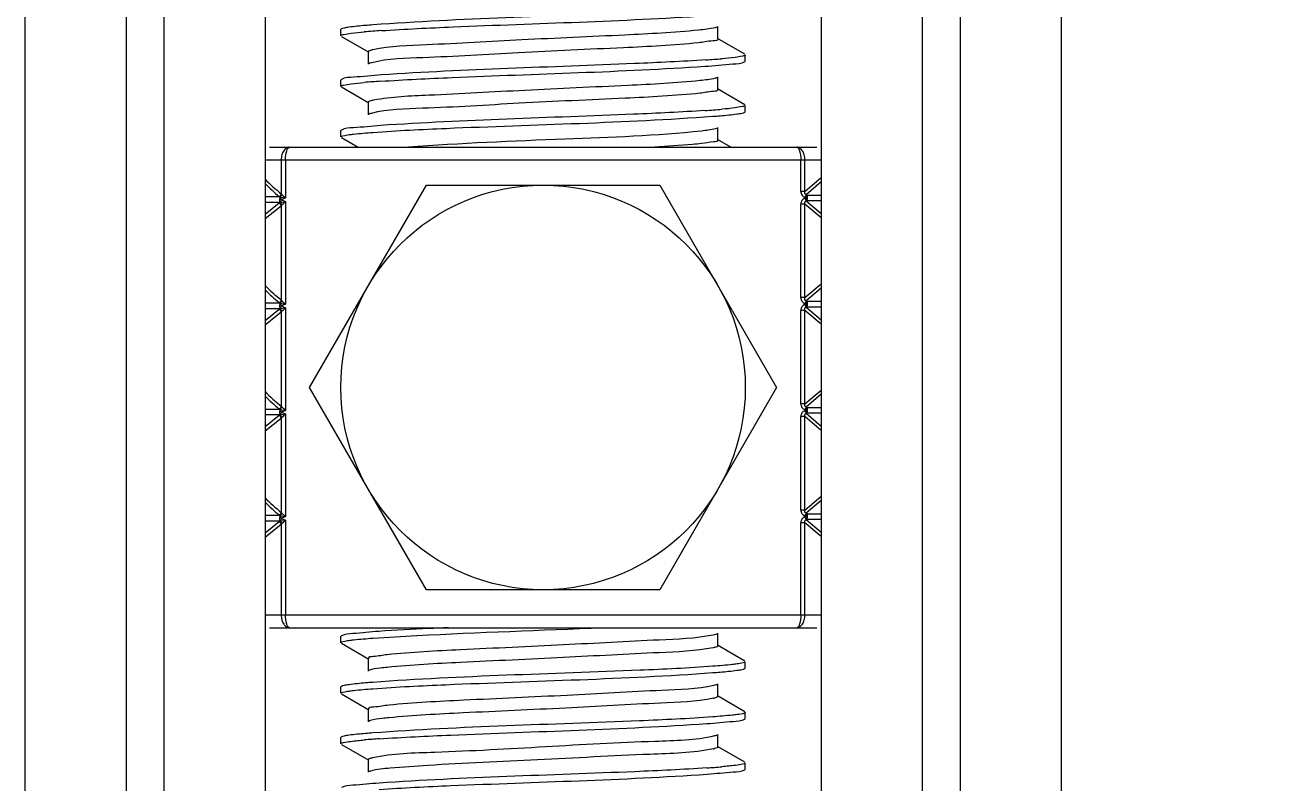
# Model space of a CAD drawing. Extents: x 1382187 to 1725648, y 860327 to 1571294.
# Drawn here: x 1512743 to 1513330, y 1211418 to 1211775 of the extents above; entities that cross this region are included whole.
import ezdxf

# ---------------------------------------------------------------- set-up
doc = ezdxf.new("R2010")
doc.units = 0
doc.header["$LTSCALE"] = 1000
doc.header["$MEASUREMENT"] = 0
doc.styles.get("Standard").update_dxf_attribs({"font": 'gbenor.shx', "bigfont": 'gbcbig.shx'})
doc.dimstyles.get("Standard").update_dxf_attribs({"dimtxt": 0.18, "dimasz": 0.18, "dimexe": 0.18, "dimexo": 0.0625, "dimgap": 0.09, "dimtad": 0, "dimtih": 1, "dimtoh": 1, "dimdec": 4, "dimzin": 0, "dimdsep": 46, "dimtxsty": 'Standard', "dimcen": 0.09, "dimadec": 0, "dimazin": 0, "dimtfac": 1, "dimtdec": 4, "dimtofl": 0, "dimtmove": 0, "dimatfit": 3, "dimfxl": 0, "dimtolj": 1, "dimtzin": 0, "dimarcsym": 0})

msp = doc.modelspace()

# ---------------------------------------------------------------- linework, layer by layer
at = {"linetype": 'Continuous'}
for p, q in [((1512743.1, 1215988.29), (1512743.1, 1211247.26)), ((1512790.73, 1215988.29), (1512790.73, 1211247.26)), ((1512808.59, 1215988.29), (1512808.59, 1211247.26)), ((1512856.21, 1215988.29), (1512856.21, 1211247.26)), ((1513118.15, 1215988.29), (1513118.15, 1211247.26)), ((1513165.78, 1215988.29), (1513165.78, 1211247.26)), ((1513183.64, 1215988.29), (1513183.64, 1211247.26)), ((1513231.26, 1215988.29), (1513231.26, 1211247.26)), ((1512892.16, 1211773.25), (1512891.93, 1211772.99)), ((1512891.93, 1211770.01), (1512891.93, 1211772.99)), ((1512891.93, 1211770.01), (1512891.93, 1211772.99)), ((1513069.55, 1211768.52), (1513069.55, 1211774.47)), ((1512892.16, 1211769.75), (1512905.08, 1211762.27)), ((1513082.21, 1211761.34), (1513069.28, 1211768.82)), ((1512904.82, 1211762.57), (1512904.82, 1211756.61)), ((1513082.21, 1211757.84), (1513082.43, 1211758.1)), ((1513082.43, 1211758.1), (1513082.43, 1211761.08)), ((1513082.43, 1211758.1), (1513082.43, 1211761.08)), ((1513069.55, 1211744.71), (1513069.55, 1211750.66)), ((1512892.16, 1211749.43), (1512891.93, 1211749.17)), ((1512891.93, 1211746.2), (1512891.93, 1211749.17)), ((1512891.93, 1211746.2), (1512891.93, 1211749.17)), ((1512892.16, 1211745.94), (1512905.08, 1211738.45)), ((1513082.21, 1211737.53), (1513069.28, 1211745.01)), ((1512904.82, 1211738.75), (1512904.82, 1211732.8)), ((1513082.21, 1211734.03), (1513082.43, 1211734.29)), ((1513082.43, 1211734.29), (1513082.43, 1211737.27)), ((1513082.43, 1211734.29), (1513082.43, 1211737.27)), ((1513069.55, 1211720.89), (1513069.55, 1211726.85)), ((1512892.16, 1211725.62), (1512891.93, 1211725.36)), ((1512891.93, 1211722.38), (1512891.93, 1211725.36)), ((1512891.93, 1211722.38), (1512891.93, 1211725.36)), ((1512892.16, 1211722.12), (1512900.03, 1211717.56)), ((1513075.56, 1211717.56), (1513069.28, 1211721.2)), ((1512858.3, 1211717.56), (1513116.07, 1211717.56)), ((1512856.21, 1211711.61), (1513118.15, 1211711.61)), ((1512863.84, 1211711.61), (1512863.84, 1211695.61)), ((1512865.82, 1211711.61), (1512865.82, 1211693.65)), ((1513108.54, 1211696.77), (1513108.54, 1211711.61)), ((1513110.53, 1211696.77), (1513110.53, 1211711.61)), ((1513110.53, 1211696.77), (1513118.15, 1211703.24)), ((1512877.2, 1211604.45), (1512932.19, 1211699.7)), ((1512932.19, 1211699.7), (1513042.18, 1211699.7)), ((1513042.18, 1211699.7), (1513097.17, 1211604.45)), ((1513110.53, 1211696.77), (1513108.54, 1211696.77)), ((1513118.15, 1211701.22), (1513111.08, 1211695.21)), ((1512863.21, 1211694.12), (1512856.21, 1211694.12)), ((1512863.17, 1211691.51), (1512856.21, 1211691.53)), ((1512856.21, 1211686.03), (1512862.92, 1211691.34)), ((1512863.17, 1211691.51), (1512863.33, 1211691.54)), ((1512863.33, 1211694.09), (1512863.21, 1211694.12)), ((1512863.33, 1211691.54), (1512863.37, 1211691.57)), ((1512863.37, 1211694.07), (1512865.82, 1211693.65)), ((1512863.92, 1211692.82), (1512863.37, 1211691.57)), ((1512863.37, 1211691.57), (1512865.82, 1211691.99)), ((1512864, 1211695.42), (1512863.84, 1211695.61)), ((1512865.82, 1211693.65), (1512863.92, 1211692.82)), ((1512863.92, 1211692.82), (1512865.82, 1211691.99)), ((1512864.08, 1211695.35), (1512864, 1211695.42)), ((1512865.82, 1211691.99), (1512865.82, 1211643.64)), ((1513111.08, 1211695.21), (1513110.48, 1211693.95)), ((1513110.9, 1211693.75), (1513110.48, 1211693.95)), ((1513110.48, 1211693.56), (1513110.9, 1211693.75)), ((1513111.08, 1211692.29), (1513110.48, 1211693.56)), ((1513110.9, 1211693.75), (1513111.49, 1211695.02)), ((1513110.9, 1211693.75), (1513111.49, 1211692.49)), ((1513111.49, 1211695.02), (1513111.08, 1211695.21)), ((1513111.08, 1211692.29), (1513111.49, 1211692.49)), ((1513111.08, 1211692.29), (1513118.15, 1211686.28)), ((1513111.49, 1211695.02), (1513118.15, 1211695.02)), ((1513111.49, 1211692.49), (1513118.15, 1211692.49)), ((1512856.21, 1211684), (1512863.84, 1211690.03)), ((1512863.84, 1211690.03), (1512863.98, 1211690.2)), ((1512863.84, 1211690.03), (1512863.84, 1211645.6)), ((1512863.98, 1211690.2), (1512864.06, 1211690.27)), ((1512864.06, 1211690.27), (1512864.11, 1211690.31)), ((1513110.53, 1211690.74), (1513108.54, 1211690.74)), ((1513108.54, 1211646.76), (1513108.54, 1211690.74)), ((1513118.15, 1211684.26), (1513110.53, 1211690.74)), ((1513110.53, 1211646.76), (1513110.53, 1211690.74)), ((1513110.53, 1211646.76), (1513118.15, 1211653.23)), ((1513118.15, 1211651.22), (1513111.08, 1211645.21)), ((1512863.21, 1211644.11), (1512856.21, 1211644.11)), ((1512863.33, 1211644.08), (1512863.21, 1211644.11)), ((1512863.37, 1211644.07), (1512865.82, 1211643.64)), ((1512864, 1211645.41), (1512863.84, 1211645.6)), ((1512864.08, 1211645.34), (1512864, 1211645.41)), ((1513110.53, 1211646.76), (1513108.54, 1211646.76)), ((1513111.08, 1211645.21), (1513110.48, 1211643.94)), ((1513110.9, 1211643.75), (1513110.48, 1211643.94)), ((1513110.9, 1211643.75), (1513111.49, 1211645.01)), ((1513111.49, 1211645.01), (1513111.08, 1211645.21)), ((1513111.49, 1211645.01), (1513118.15, 1211645.01)), ((1512863.17, 1211641.5), (1512856.21, 1211641.52)), ((1512856.21, 1211636.03), (1512862.92, 1211641.34)), ((1512856.21, 1211633.99), (1512863.84, 1211640.02)), ((1512863.17, 1211641.5), (1512863.33, 1211641.54)), ((1512863.33, 1211641.54), (1512863.37, 1211641.56)), ((1512863.92, 1211642.81), (1512863.37, 1211641.56)), ((1512863.37, 1211641.56), (1512865.82, 1211641.98)), ((1512863.84, 1211640.02), (1512863.98, 1211640.19)), ((1512863.84, 1211640.02), (1512863.84, 1211595.6)), ((1512865.82, 1211643.64), (1512863.92, 1211642.81)), ((1512863.92, 1211642.81), (1512865.82, 1211641.98)), ((1512863.98, 1211640.19), (1512864.06, 1211640.26)), ((1512864.06, 1211640.26), (1512864.11, 1211640.31)), ((1512865.82, 1211641.98), (1512865.82, 1211593.64)), ((1513110.53, 1211640.73), (1513108.54, 1211640.73)), ((1513108.54, 1211596.75), (1513108.54, 1211640.73)), ((1513110.48, 1211643.55), (1513110.9, 1211643.75)), ((1513111.08, 1211642.29), (1513110.48, 1211643.55)), ((1513118.15, 1211634.25), (1513110.53, 1211640.73)), ((1513110.53, 1211596.75), (1513110.53, 1211640.73)), ((1513110.9, 1211643.75), (1513111.49, 1211642.48)), ((1513111.08, 1211642.29), (1513111.49, 1211642.48)), ((1513111.08, 1211642.29), (1513118.15, 1211636.27)), ((1513111.49, 1211642.48), (1513118.15, 1211642.48)), ((1512932.19, 1211509.2), (1512877.2, 1211604.45)), ((1513097.17, 1211604.45), (1513042.18, 1211509.2)), ((1513110.53, 1211596.75), (1513118.15, 1211603.23)), ((1513118.15, 1211601.21), (1513111.08, 1211595.2)), ((1512863.21, 1211594.1), (1512856.21, 1211594.11)), ((1512863.17, 1211591.49), (1512856.21, 1211591.51)), ((1512856.21, 1211586.02), (1512862.92, 1211591.33)), ((1512863.17, 1211591.49), (1512863.33, 1211591.53)), ((1512863.33, 1211594.08), (1512863.21, 1211594.1)), ((1512863.33, 1211591.53), (1512863.37, 1211591.55)), ((1512863.37, 1211594.06), (1512865.82, 1211593.64)), ((1512863.92, 1211592.8), (1512863.37, 1211591.55)), ((1512863.37, 1211591.55), (1512865.82, 1211591.98)), ((1512864, 1211595.4), (1512863.84, 1211595.6)), ((1512865.82, 1211593.64), (1512863.92, 1211592.8)), ((1512863.92, 1211592.8), (1512865.82, 1211591.98)), ((1512864.08, 1211595.34), (1512864, 1211595.4)), ((1512865.82, 1211591.98), (1512865.82, 1211543.63)), ((1513110.53, 1211596.75), (1513108.54, 1211596.75)), ((1513111.08, 1211595.2), (1513110.48, 1211593.94)), ((1513110.9, 1211593.74), (1513110.48, 1211593.94)), ((1513110.48, 1211593.54), (1513110.9, 1211593.74)), ((1513111.08, 1211592.28), (1513110.48, 1211593.54)), ((1513110.9, 1211593.74), (1513111.49, 1211595)), ((1513110.9, 1211593.74), (1513111.49, 1211592.48)), ((1513111.49, 1211595), (1513111.08, 1211595.2)), ((1513111.08, 1211592.28), (1513111.49, 1211592.48)), ((1513111.08, 1211592.28), (1513118.15, 1211586.27)), ((1513111.49, 1211595), (1513118.15, 1211595)), ((1513111.49, 1211592.48), (1513118.15, 1211592.48)), ((1512856.21, 1211583.99), (1512863.84, 1211590.02)), ((1512863.84, 1211590.02), (1512863.98, 1211590.18)), ((1512863.84, 1211590.02), (1512863.84, 1211545.59)), ((1512863.98, 1211590.18), (1512864.06, 1211590.26)), ((1512864.06, 1211590.26), (1512864.11, 1211590.3)), ((1513110.53, 1211590.73), (1513108.54, 1211590.73)), ((1513108.54, 1211546.74), (1513108.54, 1211590.73)), ((1513118.15, 1211584.25), (1513110.53, 1211590.73)), ((1513110.53, 1211546.74), (1513110.53, 1211590.73)), ((1513110.53, 1211546.74), (1513118.15, 1211553.22)), ((1513118.15, 1211551.2), (1513111.08, 1211545.19)), ((1512864, 1211545.4), (1512863.84, 1211545.59)), ((1512864.08, 1211545.33), (1512864, 1211545.4)), ((1513110.53, 1211546.74), (1513108.54, 1211546.74)), ((1513111.08, 1211545.19), (1513110.48, 1211543.93)), ((1513110.9, 1211543.73), (1513111.49, 1211545)), ((1513111.49, 1211545), (1513111.08, 1211545.19)), ((1513111.49, 1211545), (1513118.15, 1211545)), ((1512863.21, 1211544.1), (1512856.21, 1211544.1)), ((1512863.17, 1211541.49), (1512856.21, 1211541.51)), ((1512856.21, 1211536.01), (1512862.92, 1211541.32)), ((1512856.21, 1211533.98), (1512863.84, 1211540.01)), ((1512863.17, 1211541.49), (1512863.33, 1211541.52)), ((1512863.33, 1211544.07), (1512863.21, 1211544.1)), ((1512863.33, 1211541.52), (1512863.37, 1211541.54)), ((1512863.37, 1211544.05), (1512865.82, 1211543.63)), ((1512863.92, 1211542.8), (1512863.37, 1211541.54)), ((1512863.37, 1211541.54), (1512865.82, 1211541.97)), ((1512863.84, 1211540.01), (1512863.98, 1211540.18)), ((1512863.84, 1211540.01), (1512863.84, 1211497.3)), ((1512865.82, 1211543.63), (1512863.92, 1211542.8)), ((1512863.92, 1211542.8), (1512865.82, 1211541.97)), ((1512863.98, 1211540.18), (1512864.06, 1211540.25)), ((1512864.06, 1211540.25), (1512864.11, 1211540.29)), ((1512865.82, 1211541.97), (1512865.82, 1211497.3)), ((1513110.53, 1211540.72), (1513108.54, 1211540.72)), ((1513108.54, 1211497.3), (1513108.54, 1211540.72)), ((1513110.9, 1211543.73), (1513110.48, 1211543.93)), ((1513110.48, 1211543.53), (1513110.9, 1211543.73)), ((1513111.08, 1211542.27), (1513110.48, 1211543.53)), ((1513118.15, 1211534.24), (1513110.53, 1211540.72)), ((1513110.53, 1211497.3), (1513110.53, 1211540.72)), ((1513110.9, 1211543.73), (1513111.49, 1211542.47)), ((1513111.08, 1211542.27), (1513111.49, 1211542.47)), ((1513111.08, 1211542.27), (1513118.15, 1211536.26)), ((1513111.49, 1211542.47), (1513118.15, 1211542.47)), ((1513042.18, 1211509.2), (1512932.19, 1211509.2)), ((1513118.15, 1211497.3), (1512856.21, 1211497.3)), ((1512858.3, 1211491.34), (1513116.07, 1211491.34)), ((1512892.16, 1211487.49), (1512891.93, 1211487.23)), ((1512891.93, 1211484.26), (1512891.93, 1211487.23)), ((1512891.93, 1211484.26), (1512891.93, 1211487.23)), ((1513069.55, 1211482.77), (1513069.55, 1211488.72)), ((1512892.16, 1211483.99), (1512905.08, 1211476.51)), ((1513082.21, 1211475.59), (1513069.28, 1211483.07)), ((1512904.82, 1211476.81), (1512904.82, 1211470.86)), ((1513082.43, 1211472.35), (1513082.43, 1211475.33)), ((1513082.43, 1211472.35), (1513082.43, 1211475.33)), ((1513082.21, 1211472.09), (1513082.43, 1211472.35)), ((1512892.16, 1211463.68), (1512891.93, 1211463.42)), ((1512891.93, 1211460.44), (1512891.93, 1211463.42)), ((1512891.93, 1211460.44), (1512891.93, 1211463.42)), ((1513069.55, 1211458.95), (1513069.55, 1211464.91)), ((1512892.16, 1211460.18), (1512905.08, 1211452.7)), ((1513082.21, 1211451.77), (1513069.28, 1211459.26)), ((1512904.82, 1211453), (1512904.82, 1211447.05)), ((1513082.43, 1211448.54), (1513082.43, 1211451.51)), ((1513082.43, 1211448.54), (1513082.43, 1211451.51)), ((1513082.21, 1211448.28), (1513082.43, 1211448.54)), ((1512892.16, 1211439.87), (1512891.93, 1211439.61)), ((1512891.93, 1211436.63), (1512891.93, 1211439.61)), ((1512891.93, 1211436.63), (1512891.93, 1211439.61)), ((1513069.55, 1211435.14), (1513069.55, 1211441.09)), ((1512892.16, 1211436.37), (1512905.08, 1211428.89)), ((1513082.21, 1211427.96), (1513069.28, 1211435.44)), ((1512904.82, 1211429.19), (1512904.82, 1211423.23)), ((1513082.43, 1211424.72), (1513082.43, 1211427.7)), ((1513082.43, 1211424.72), (1513082.43, 1211427.7)), ((1513082.21, 1211424.46), (1513082.43, 1211424.72))]:
    msp.add_line(p, q, dxfattribs=at)
msp.add_circle((1512987.18, 1211604.45), 95.25, dxfattribs=at)
for centre, radius, start, end in [((1512938.73, 1211345.4), 427.95, 93.71685, 94.79919), ((1513036.21, 1212178.42), 420.65, 273.76227, 274.80085), ((1512938.32, 1211326.79), 422.73, 93.74965, 94.79999), ((1513035.8, 1212159.78), 425.85, 273.72942, 274.8001), ((1512929.77, 1211776.06), 104.01, 224.9882, 230.66338), ((1512930.26, 1211775.1), 105.17, 225.24107, 230.18722), ((1512864.11, 1211695.74), 1.85, 230.22372, 240.95845), ((1512864.08, 1211689.88), 1.86, 119.14418, 128.30251), ((1512929.77, 1211726.05), 104.01, 224.9882, 230.66338), ((1512930.26, 1211725.09), 105.17, 225.24107, 230.18722), ((1512864.11, 1211645.73), 1.85, 230.22372, 240.95845), ((1512864.08, 1211639.87), 1.86, 119.14418, 128.30251), ((1512929.77, 1211676.05), 104.01, 224.9882, 230.66338), ((1512930.26, 1211675.08), 105.17, 225.24107, 230.18722), ((1512864.11, 1211595.72), 1.85, 230.22372, 240.95845), ((1512864.08, 1211589.87), 1.86, 119.14418, 128.30251), ((1512929.77, 1211626.04), 104.01, 224.9882, 230.66338), ((1512930.26, 1211625.08), 105.17, 225.24107, 230.18722), ((1512864.11, 1211545.72), 1.85, 230.22372, 240.95845), ((1512864.08, 1211539.86), 1.86, 119.14418, 128.30251), ((1513063.24, 1211478.59), 20.92, 281.39178, 282.13242), ((1512937.33, 1211029.76), 410.16, 93.82825, 94.80335), ((1513063.89, 1211451.74), 17.82, 281.5512, 283.26836), ((1513036.91, 1211836.09), 411.68, 273.81553, 274.80566)]:
    msp.add_arc(centre, radius, start, end, dxfattribs=at)
for points, knots in [([(1513066.85, 1211782.69), (1513055.32, 1211781.86), (1513002.01, 1211779.26), (1512948.63, 1211778.22), (1512906.94, 1211775.14)], [0, 0, 0, 0, 0.216609, 1, 1, 1, 1]), ([(1512910.99, 1211772.45), (1512922.24, 1211773.19), (1512973.18, 1211775.63), (1513024.18, 1211776.85), (1513063.81, 1211779.5)], [0, 0, 0, 0, 0.221018, 1, 1, 1, 1]), ([(1512895.76, 1211774.06), (1512894.97, 1211773.95), (1512893.77, 1211773.74), (1512892.54, 1211773.47), (1512892.16, 1211773.25)], [0, 0, 0, 0, 0.642699, 1, 1, 1, 1]), ([(1512906.94, 1211775.14), (1512905.79, 1211775.06), (1512902.06, 1211774.76), (1512898.32, 1211774.43), (1512895.76, 1211774.06)], [0, 0, 0, 0, 0.307564, 1, 1, 1, 1]), ([(1513069.28, 1211774.17), (1513068.96, 1211773.98), (1513066, 1211773.18), (1513062.99, 1211772.93), (1513060.36, 1211772.67)], [0, 0, 0, 0, 0.123298, 1, 1, 1, 1]), ([(1512891.93, 1211770.01), (1512891.93, 1211770.47), (1512894.37, 1211770.74), (1512895.58, 1211771.07), (1512896.81, 1211771.23)], [0, 0, 0, 0, 0.270608, 1, 1, 1, 1]), ([(1513060.36, 1211772.67), (1513048.82, 1211771.51), (1513021.08, 1211770.09), (1512978.35, 1211768.24), (1512938.89, 1211765.91), (1512915.34, 1211765.1), (1512907.06, 1211763.45)], [0, 0, 0, 0, 0.226386, 0.542344, 0.83502, 1, 1, 1, 1]), ([(1513069.54, 1211768.52), (1513069.55, 1211767.69), (1513064.81, 1211767.64), (1513062.65, 1211766.94), (1513060.36, 1211766.71)], [0, 0, 0, 0, 0.265413, 1, 1, 1, 1]), ([(1512907.06, 1211763.45), (1512906.49, 1211763.34), (1512905.83, 1211763.19), (1512904.83, 1211762.81), (1512904.82, 1211762.57)], [0, 0, 0, 0, 0.707754, 1, 1, 1, 1]), ([(1513060.36, 1211766.71), (1513048.6, 1211765.53), (1513020.34, 1211764.09), (1512977.02, 1211762.3), (1512937.63, 1211759.72), (1512914.28, 1211759.22), (1512906.4, 1211757.36)], [0, 0, 0, 0, 0.229855, 0.549948, 0.842489, 1, 1, 1, 1]), ([(1512906.4, 1211757.36), (1512906.13, 1211757.29), (1512905.68, 1211757.17), (1512905.25, 1211757.01), (1512905.08, 1211756.92)], [0, 0, 0, 0, 0.593987, 1, 1, 1, 1]), ([(1512910.68, 1211748.61), (1512921.87, 1211749.36), (1512972.81, 1211751.81), (1513023.81, 1211753.03), (1513063.5, 1211755.67)], [0, 0, 0, 0, 0.219989, 1, 1, 1, 1]), ([(1513063.81, 1211758.67), (1513052.64, 1211757.92), (1513001.7, 1211755.47), (1512950.7, 1211754.24), (1512910.99, 1211751.61)], [0, 0, 0, 0, 0.219595, 1, 1, 1, 1]), ([(1513063.5, 1211755.67), (1513067.83, 1211755.96), (1513073.9, 1211756.8), (1513080.52, 1211756.88), (1513082.21, 1211757.84)], [0, 0, 0, 0, 0.691216, 1, 1, 1, 1]), ([(1513082.43, 1211761.08), (1513082.43, 1211760.63), (1513080.05, 1211760.35), (1513078.86, 1211760.03), (1513077.66, 1211759.87)], [0, 0, 0, 0, 0.270923, 1, 1, 1, 1]), ([(1512910.99, 1211751.61), (1512906.63, 1211751.32), (1512900.52, 1211750.48), (1512893.85, 1211750.41), (1512892.16, 1211749.43)], [0, 0, 0, 0, 0.691341, 1, 1, 1, 1]), ([(1513069.28, 1211750.36), (1513068.98, 1211750.18), (1513066.27, 1211749.43), (1513063.52, 1211749.18), (1513061.1, 1211748.93)], [0, 0, 0, 0, 0.125495, 1, 1, 1, 1]), ([(1512891.93, 1211746.2), (1512891.93, 1211746.65), (1512894.33, 1211746.92), (1512895.54, 1211747.25), (1512896.74, 1211747.41)], [0, 0, 0, 0, 0.270808, 1, 1, 1, 1]), ([(1513061.1, 1211748.93), (1513049.78, 1211747.75), (1513022.27, 1211746.35), (1512979.65, 1211744.47), (1512939.81, 1211742.19), (1512915.91, 1211741.29), (1512907.36, 1211739.7)], [0, 0, 0, 0, 0.221662, 0.536163, 0.830773, 1, 1, 1, 1]), ([(1513069.54, 1211744.71), (1513069.55, 1211743.94), (1513065.21, 1211743.83), (1513063.21, 1211743.2), (1513061.1, 1211742.98)], [0, 0, 0, 0, 0.266153, 1, 1, 1, 1]), ([(1512907.36, 1211739.7), (1512906.72, 1211739.58), (1512905.99, 1211739.41), (1512904.83, 1211739.02), (1512904.82, 1211738.75)], [0, 0, 0, 0, 0.711573, 1, 1, 1, 1]), ([(1513061.1, 1211742.98), (1513049.39, 1211741.75), (1513020.98, 1211740.31), (1512977.32, 1211738.53), (1512937.6, 1211735.83), (1512914.03, 1211735.48), (1512906.2, 1211733.5)], [0, 0, 0, 0, 0.227665, 0.549451, 0.843883, 1, 1, 1, 1]), ([(1512906.2, 1211733.5), (1512905.98, 1211733.44), (1512905.6, 1211733.33), (1512905.23, 1211733.18), (1512905.08, 1211733.1)], [0, 0, 0, 0, 0.586829, 1, 1, 1, 1]), ([(1512907.06, 1211724.55), (1512918.52, 1211725.39), (1512971.9, 1211728), (1513025.36, 1211729.05), (1513067.2, 1211732.12)], [0, 0, 0, 0, 0.215118, 1, 1, 1, 1]), ([(1513063.5, 1211734.83), (1513052.27, 1211734.09), (1513001.33, 1211731.65), (1512950.33, 1211730.43), (1512910.68, 1211727.78)], [0, 0, 0, 0, 0.220621, 1, 1, 1, 1]), ([(1513067.2, 1211732.12), (1513068.36, 1211732.2), (1513072.15, 1211732.5), (1513075.93, 1211732.84), (1513078.54, 1211733.2)], [0, 0, 0, 0, 0.307378, 1, 1, 1, 1]), ([(1513082.43, 1211737.27), (1513082.43, 1211736.81), (1513080.02, 1211736.54), (1513078.81, 1211736.21), (1513077.6, 1211736.05)], [0, 0, 0, 0, 0.270717, 1, 1, 1, 1]), ([(1513078.54, 1211733.2), (1513079.34, 1211733.31), (1513080.57, 1211733.53), (1513081.82, 1211733.81), (1513082.21, 1211734.03)], [0, 0, 0, 0, 0.643431, 1, 1, 1, 1]), ([(1512910.68, 1211727.78), (1512906.39, 1211727.49), (1512900.38, 1211726.66), (1512893.83, 1211726.58), (1512892.16, 1211725.62)], [0, 0, 0, 0, 0.691044, 1, 1, 1, 1]), ([(1513069.29, 1211726.55), (1513069, 1211726.38), (1513066.54, 1211725.67), (1513064.02, 1211725.43), (1513061.82, 1211725.19)], [0, 0, 0, 0, 0.12782, 1, 1, 1, 1]), ([(1512891.93, 1211722.38), (1512891.93, 1211722.75), (1512893.82, 1211723.07), (1512894.82, 1211723.33), (1512895.79, 1211723.47)], [0, 0, 0, 0, 0.274527, 1, 1, 1, 1]), ([(1512895.79, 1211723.47), (1512896.5, 1211723.57), (1512900.25, 1211724.03), (1512904.01, 1211724.32), (1512907.06, 1211724.55)], [0, 0, 0, 0, 0.191292, 1, 1, 1, 1]), ([(1513061.82, 1211725.19), (1513040.51, 1211722.88), (1512994.38, 1211721.4), (1512948.34, 1211719.34), (1512923.73, 1211717.56)], [0, 0, 0, 0, 0.464865, 1, 1, 1, 1]), ([(1513069.54, 1211720.89), (1513069.55, 1211720.19), (1513065.59, 1211720.02), (1513063.75, 1211719.45), (1513061.82, 1211719.24)], [0, 0, 0, 0, 0.266951, 1, 1, 1, 1]), ([(1512867.73, 1211717.56), (1512867.23, 1211717.56), (1512866.11, 1211717.2), (1512864.85, 1211715.83), (1512864.03, 1211713.89), (1512863.84, 1211712.39), (1512863.84, 1211711.61)], [0, 0, 0, 0, 0.195972, 0.42512, 0.697797, 1, 1, 1, 1]), ([(1512865.82, 1211711.61), (1512865.82, 1211713.04), (1512866.03, 1211714.98), (1512866.8, 1211717.01), (1512867.45, 1211717.56), (1512867.73, 1211717.56)], [0, 0, 0, 0, 0.657525, 0.871922, 1, 1, 1, 1]), ([(1513061.82, 1211719.24), (1513060.39, 1211719.08), (1513053.05, 1211718.39), (1513045.69, 1211717.92), (1513039.77, 1211717.57)], [0, 0, 0, 0, 0.195123, 1, 1, 1, 1]), ([(1513106.63, 1211717.56), (1513106.91, 1211717.56), (1513107.57, 1211717.01), (1513108.33, 1211714.98), (1513108.55, 1211713.04), (1513108.54, 1211711.61)], [0, 0, 0, 0, 0.128078, 0.342475, 1, 1, 1, 1]), ([(1513110.53, 1211711.61), (1513110.53, 1211712.39), (1513110.34, 1211713.89), (1513109.51, 1211715.83), (1513108.25, 1211717.2), (1513107.14, 1211717.56), (1513106.63, 1211717.56)], [0, 0, 0, 0, 0.302203, 0.57488, 0.804028, 1, 1, 1, 1]), ([(1513108.54, 1211696.77), (1513108.55, 1211696.17), (1513108.95, 1211694.96), (1513109.94, 1211694.2), (1513110.48, 1211693.95)], [0, 0, 0, 0, 0.499355, 1, 1, 1, 1]), ([(1513111.08, 1211695.21), (1513110.79, 1211695.3), (1513110.32, 1211695.86), (1513110.46, 1211696.48), (1513110.53, 1211696.77)], [0, 0, 0, 0, 0.502447, 1, 1, 1, 1]), ([(1512863.35, 1211694.11), (1512863.26, 1211693.93), (1512862.99, 1211693.1), (1512863.04, 1211692.14), (1512863.33, 1211691.54)], [0, 0, 0, 0, 0.236634, 1, 1, 1, 1]), ([(1512863.92, 1211692.82), (1512863.86, 1211692.94), (1512863.68, 1211693.37), (1512863.45, 1211693.79), (1512863.35, 1211694.11)], [0, 0, 0, 0, 0.285481, 1, 1, 1, 1]), ([(1512864.08, 1211695.35), (1512864.22, 1211695.23), (1512864.81, 1211694.67), (1512865.38, 1211694.1), (1512865.82, 1211693.65)], [0, 0, 0, 0, 0.225254, 1, 1, 1, 1]), ([(1512864.11, 1211690.31), (1512864.24, 1211690.43), (1512864.83, 1211690.98), (1512865.39, 1211691.55), (1512865.82, 1211691.99)], [0, 0, 0, 0, 0.226794, 1, 1, 1, 1]), ([(1513110.48, 1211693.56), (1513109.94, 1211693.3), (1513108.95, 1211692.55), (1513108.55, 1211691.33), (1513108.54, 1211690.74)], [0, 0, 0, 0, 0.500643, 1, 1, 1, 1]), ([(1513110.53, 1211690.74), (1513110.46, 1211691.03), (1513110.32, 1211691.64), (1513110.79, 1211692.21), (1513111.08, 1211692.29)], [0, 0, 0, 0, 0.49632, 1, 1, 1, 1]), ([(1513111.49, 1211692.49), (1513111.68, 1211692.88), (1513111.81, 1211693.75), (1513111.68, 1211694.63), (1513111.49, 1211695.02)], [0, 0, 0, 0, 0.500048, 1, 1, 1, 1]), ([(1512863.35, 1211644.1), (1512863.26, 1211643.92), (1512862.99, 1211643.09), (1512863.04, 1211642.14), (1512863.33, 1211641.54)], [0, 0, 0, 0, 0.236634, 1, 1, 1, 1]), ([(1512863.92, 1211642.81), (1512863.86, 1211642.94), (1512863.68, 1211643.37), (1512863.45, 1211643.78), (1512863.35, 1211644.1)], [0, 0, 0, 0, 0.285481, 1, 1, 1, 1]), ([(1512864.08, 1211645.34), (1512864.22, 1211645.22), (1512864.81, 1211644.67), (1512865.38, 1211644.09), (1512865.82, 1211643.64)], [0, 0, 0, 0, 0.225254, 1, 1, 1, 1]), ([(1513108.54, 1211646.76), (1513108.55, 1211646.17), (1513108.95, 1211644.95), (1513109.94, 1211644.2), (1513110.48, 1211643.94)], [0, 0, 0, 0, 0.499355, 1, 1, 1, 1]), ([(1513111.08, 1211645.21), (1513110.79, 1211645.29), (1513110.32, 1211645.86), (1513110.46, 1211646.47), (1513110.53, 1211646.76)], [0, 0, 0, 0, 0.502447, 1, 1, 1, 1]), ([(1513111.49, 1211642.48), (1513111.68, 1211642.87), (1513111.81, 1211643.75), (1513111.68, 1211644.62), (1513111.49, 1211645.01)], [0, 0, 0, 0, 0.500048, 1, 1, 1, 1]), ([(1512864.11, 1211640.31), (1512864.24, 1211640.43), (1512864.83, 1211640.98), (1512865.39, 1211641.54), (1512865.82, 1211641.98)], [0, 0, 0, 0, 0.226794, 1, 1, 1, 1]), ([(1513110.48, 1211643.55), (1513109.94, 1211643.3), (1513108.95, 1211642.54), (1513108.55, 1211641.33), (1513108.54, 1211640.73)], [0, 0, 0, 0, 0.500643, 1, 1, 1, 1]), ([(1513110.53, 1211640.73), (1513110.46, 1211641.02), (1513110.32, 1211641.63), (1513110.79, 1211642.2), (1513111.08, 1211642.29)], [0, 0, 0, 0, 0.49632, 1, 1, 1, 1]), ([(1512863.35, 1211594.1), (1512863.26, 1211593.91), (1512862.99, 1211593.08), (1512863.04, 1211592.13), (1512863.33, 1211591.53)], [0, 0, 0, 0, 0.236634, 1, 1, 1, 1]), ([(1512863.92, 1211592.8), (1512863.86, 1211592.93), (1512863.68, 1211593.36), (1512863.45, 1211593.78), (1512863.35, 1211594.1)], [0, 0, 0, 0, 0.285481, 1, 1, 1, 1]), ([(1512864.08, 1211595.34), (1512864.22, 1211595.21), (1512864.81, 1211594.66), (1512865.38, 1211594.08), (1512865.82, 1211593.64)], [0, 0, 0, 0, 0.225254, 1, 1, 1, 1]), ([(1512864.11, 1211590.3), (1512864.24, 1211590.42), (1512864.83, 1211590.97), (1512865.39, 1211591.54), (1512865.82, 1211591.98)], [0, 0, 0, 0, 0.226794, 1, 1, 1, 1]), ([(1513108.54, 1211596.75), (1513108.55, 1211596.16), (1513108.95, 1211594.94), (1513109.94, 1211594.19), (1513110.48, 1211593.94)], [0, 0, 0, 0, 0.499355, 1, 1, 1, 1]), ([(1513110.48, 1211593.54), (1513109.94, 1211593.29), (1513108.95, 1211592.53), (1513108.55, 1211591.32), (1513108.54, 1211590.73)], [0, 0, 0, 0, 0.500643, 1, 1, 1, 1]), ([(1513111.08, 1211595.2), (1513110.79, 1211595.29), (1513110.32, 1211595.85), (1513110.46, 1211596.46), (1513110.53, 1211596.75)], [0, 0, 0, 0, 0.502447, 1, 1, 1, 1]), ([(1513110.53, 1211590.73), (1513110.46, 1211591.01), (1513110.32, 1211591.63), (1513110.79, 1211592.19), (1513111.08, 1211592.28)], [0, 0, 0, 0, 0.49632, 1, 1, 1, 1]), ([(1513111.49, 1211592.48), (1513111.68, 1211592.86), (1513111.81, 1211593.74), (1513111.68, 1211594.61), (1513111.49, 1211595)], [0, 0, 0, 0, 0.500048, 1, 1, 1, 1]), ([(1512864.08, 1211545.33), (1512864.22, 1211545.21), (1512864.81, 1211544.65), (1512865.38, 1211544.08), (1512865.82, 1211543.63)], [0, 0, 0, 0, 0.225254, 1, 1, 1, 1]), ([(1513108.54, 1211546.74), (1513108.55, 1211546.15), (1513108.95, 1211544.94), (1513109.94, 1211544.18), (1513110.48, 1211543.93)], [0, 0, 0, 0, 0.499355, 1, 1, 1, 1]), ([(1513111.08, 1211545.19), (1513110.79, 1211545.28), (1513110.32, 1211545.84), (1513110.46, 1211546.46), (1513110.53, 1211546.74)], [0, 0, 0, 0, 0.502447, 1, 1, 1, 1]), ([(1513111.49, 1211542.47), (1513111.68, 1211542.86), (1513111.81, 1211543.73), (1513111.68, 1211544.61), (1513111.49, 1211545)], [0, 0, 0, 0, 0.500048, 1, 1, 1, 1]), ([(1512863.35, 1211544.09), (1512863.26, 1211543.9), (1512862.99, 1211543.08), (1512863.04, 1211542.12), (1512863.33, 1211541.52)], [0, 0, 0, 0, 0.236634, 1, 1, 1, 1]), ([(1512863.92, 1211542.8), (1512863.86, 1211542.92), (1512863.68, 1211543.35), (1512863.45, 1211543.77), (1512863.35, 1211544.09)], [0, 0, 0, 0, 0.285481, 1, 1, 1, 1]), ([(1512864.11, 1211540.29), (1512864.24, 1211540.41), (1512864.83, 1211540.96), (1512865.39, 1211541.53), (1512865.82, 1211541.97)], [0, 0, 0, 0, 0.226794, 1, 1, 1, 1]), ([(1513110.48, 1211543.53), (1513109.94, 1211543.28), (1513108.95, 1211542.53), (1513108.55, 1211541.31), (1513108.54, 1211540.72)], [0, 0, 0, 0, 0.500643, 1, 1, 1, 1]), ([(1513110.53, 1211540.72), (1513110.46, 1211541.01), (1513110.32, 1211541.62), (1513110.79, 1211542.19), (1513111.08, 1211542.27)], [0, 0, 0, 0, 0.49632, 1, 1, 1, 1]), ([(1512863.84, 1211497.3), (1512863.84, 1211496.51), (1512864.03, 1211495.02), (1512864.85, 1211493.07), (1512866.11, 1211491.7), (1512867.23, 1211491.34), (1512867.73, 1211491.34)], [0, 0, 0, 0, 0.302203, 0.57488, 0.804028, 1, 1, 1, 1]), ([(1512867.73, 1211491.34), (1512867.45, 1211491.34), (1512866.8, 1211491.9), (1512866.03, 1211493.92), (1512865.82, 1211495.86), (1512865.82, 1211497.3)], [0, 0, 0, 0, 0.128078, 0.342475, 1, 1, 1, 1]), ([(1513108.54, 1211497.3), (1513108.55, 1211495.86), (1513108.33, 1211493.92), (1513107.57, 1211491.9), (1513106.91, 1211491.34), (1513106.63, 1211491.34)], [0, 0, 0, 0, 0.657525, 0.871922, 1, 1, 1, 1]), ([(1513106.63, 1211491.34), (1513107.14, 1211491.34), (1513108.25, 1211491.7), (1513109.51, 1211493.07), (1513110.34, 1211495.02), (1513110.53, 1211496.51), (1513110.53, 1211497.3)], [0, 0, 0, 0, 0.195972, 0.42512, 0.697797, 1, 1, 1, 1]), ([(1512909.84, 1211489.59), (1512905.75, 1211489.31), (1512900.01, 1211488.52), (1512893.76, 1211488.41), (1512892.16, 1211487.49)], [0, 0, 0, 0, 0.690228, 1, 1, 1, 1]), ([(1512895.79, 1211485.34), (1512896.5, 1211485.44), (1512900.25, 1211485.9), (1512904.02, 1211486.2), (1512907.06, 1211486.42)], [0, 0, 0, 0, 0.191293, 1, 1, 1, 1]), ([(1512907.06, 1211486.42), (1512913.93, 1211486.93), (1512949.99, 1211488.9), (1512986.08, 1211490.13), (1513015.27, 1211491.34)], [0, 0, 0, 0, 0.190688, 1, 1, 1, 1]), ([(1512942.68, 1211491.34), (1512939.55, 1211491.2), (1512928.6, 1211490.69), (1512917.65, 1211490.13), (1512909.84, 1211489.59)], [0, 0, 0, 0, 0.286076, 1, 1, 1, 1]), ([(1513067.27, 1211487.83), (1513058.93, 1211486.18), (1513035.28, 1211485.37), (1512995.7, 1211483.03), (1512952.95, 1211481.18), (1512925.25, 1211479.76), (1512913.76, 1211478.6)], [0, 0, 0, 0, 0.165781, 0.45908, 0.774887, 1, 1, 1, 1]), ([(1513069.28, 1211488.42), (1513069.05, 1211488.28), (1513068.37, 1211488.06), (1513067.69, 1211487.91), (1513067.27, 1211487.83)], [0, 0, 0, 0, 0.387259, 1, 1, 1, 1]), ([(1512891.93, 1211484.26), (1512891.93, 1211484.63), (1512893.82, 1211484.94), (1512894.82, 1211485.2), (1512895.79, 1211485.34)], [0, 0, 0, 0, 0.274524, 1, 1, 1, 1]), ([(1513067.27, 1211481.87), (1513058.93, 1211480.23), (1513035.28, 1211479.41), (1512995.7, 1211477.08), (1512952.95, 1211475.23), (1512925.25, 1211473.81), (1512913.76, 1211472.64)], [0, 0, 0, 0, 0.165781, 0.45908, 0.774887, 1, 1, 1, 1]), ([(1513069.54, 1211482.77), (1513069.54, 1211482.53), (1513068.51, 1211482.14), (1513067.85, 1211481.99), (1513067.27, 1211481.87)], [0, 0, 0, 0, 0.291748, 1, 1, 1, 1]), ([(1512913.76, 1211478.6), (1512911.53, 1211478.37), (1512909.43, 1211477.69), (1512904.82, 1211477.63), (1512904.82, 1211476.81)], [0, 0, 0, 0, 0.734361, 1, 1, 1, 1]), ([(1513078.54, 1211474.24), (1513077.82, 1211474.14), (1513074.05, 1211473.68), (1513070.27, 1211473.38), (1513067.2, 1211473.15)], [0, 0, 0, 0, 0.191424, 1, 1, 1, 1]), ([(1513082.43, 1211475.33), (1513082.43, 1211474.95), (1513080.52, 1211474.63), (1513079.52, 1211474.38), (1513078.54, 1211474.24)], [0, 0, 0, 0, 0.274347, 1, 1, 1, 1]), ([(1512913.76, 1211472.64), (1512912.67, 1211472.53), (1512909.8, 1211472.11), (1512906.67, 1211472.08), (1512905.08, 1211471.16)], [0, 0, 0, 0, 0.375377, 1, 1, 1, 1]), ([(1512907.01, 1211462.6), (1512918.46, 1211463.45), (1512971.81, 1211466.05), (1513025.24, 1211467.11), (1513067.07, 1211470.17)], [0, 0, 0, 0, 0.214845, 1, 1, 1, 1]), ([(1513067.2, 1211473.15), (1513055.72, 1211472.31), (1513002.33, 1211469.71), (1512948.87, 1211468.66), (1512907.06, 1211465.58)], [0, 0, 0, 0, 0.215525, 1, 1, 1, 1]), ([(1513067.07, 1211470.17), (1513068.24, 1211470.25), (1513072.06, 1211470.55), (1513075.88, 1211470.89), (1513078.5, 1211471.26)], [0, 0, 0, 0, 0.307299, 1, 1, 1, 1]), ([(1513078.5, 1211471.26), (1513079.31, 1211471.37), (1513080.55, 1211471.58), (1513081.82, 1211471.86), (1513082.21, 1211472.09)], [0, 0, 0, 0, 0.643818, 1, 1, 1, 1]), ([(1512895.79, 1211464.5), (1512895, 1211464.39), (1512893.78, 1211464.18), (1512892.54, 1211463.9), (1512892.16, 1211463.68)], [0, 0, 0, 0, 0.643035, 1, 1, 1, 1]), ([(1512895.78, 1211461.52), (1512896.49, 1211461.62), (1512900.22, 1211462.08), (1512903.98, 1211462.38), (1512907.01, 1211462.6)], [0, 0, 0, 0, 0.191287, 1, 1, 1, 1]), ([(1512907.06, 1211465.58), (1512905.9, 1211465.5), (1512902.14, 1211465.2), (1512898.38, 1211464.87), (1512895.79, 1211464.5)], [0, 0, 0, 0, 0.307528, 1, 1, 1, 1]), ([(1513067.64, 1211464.09), (1513059.61, 1211462.36), (1513036.35, 1211461.68), (1512997.15, 1211459.25), (1512954.24, 1211457.44), (1512926.25, 1211456), (1512914.53, 1211454.86)], [0, 0, 0, 0, 0.160645, 0.451989, 0.769743, 1, 1, 1, 1]), ([(1513069.28, 1211464.61), (1513069.09, 1211464.49), (1513068.54, 1211464.3), (1513067.98, 1211464.16), (1513067.64, 1211464.09)], [0, 0, 0, 0, 0.396009, 1, 1, 1, 1]), ([(1512891.93, 1211460.44), (1512891.93, 1211460.81), (1512893.82, 1211461.13), (1512894.81, 1211461.39), (1512895.78, 1211461.52)], [0, 0, 0, 0, 0.274583, 1, 1, 1, 1]), ([(1513067.38, 1211458.08), (1513059.19, 1211456.43), (1513035.85, 1211455.64), (1512996.64, 1211453.3), (1512953.96, 1211451.47), (1512926.16, 1211450.04), (1512914.53, 1211448.91)], [0, 0, 0, 0, 0.163506, 0.454907, 0.771081, 1, 1, 1, 1]), ([(1513069.54, 1211458.95), (1513069.54, 1211458.74), (1513068.7, 1211458.38), (1513068.12, 1211458.24), (1513067.64, 1211458.14)], [0, 0, 0, 0, 0.29759, 1, 1, 1, 1]), ([(1512914.53, 1211454.86), (1512912.11, 1211454.62), (1512909.84, 1211453.88), (1512904.82, 1211453.88), (1512904.82, 1211453)], [0, 0, 0, 0, 0.735005, 1, 1, 1, 1]), ([(1513078.5, 1211450.42), (1513077.78, 1211450.32), (1513073.97, 1211449.86), (1513070.16, 1211449.56), (1513067.07, 1211449.33)], [0, 0, 0, 0, 0.191494, 1, 1, 1, 1]), ([(1513082.43, 1211451.51), (1513082.43, 1211451.39), (1513081.03, 1211450.51), (1513079.75, 1211450.59), (1513078.5, 1211450.42)], [0, 0, 0, 0, 0.089011, 1, 1, 1, 1]), ([(1512905.66, 1211447.59), (1512905.55, 1211447.55), (1512905.35, 1211447.48), (1512905.16, 1211447.39), (1512905.08, 1211447.35)], [0, 0, 0, 0, 0.560435, 1, 1, 1, 1]), ([(1512914.53, 1211448.91), (1512913.5, 1211448.81), (1512910.53, 1211448.46), (1512907.52, 1211448.19), (1512905.66, 1211447.59)], [0, 0, 0, 0, 0.346657, 1, 1, 1, 1]), ([(1513067.07, 1211449.33), (1513055.56, 1211448.49), (1513002.21, 1211445.89), (1512948.78, 1211444.84), (1512907.01, 1211441.77)], [0, 0, 0, 0, 0.21594, 1, 1, 1, 1]), ([(1512909.95, 1211439), (1512921.21, 1211439.76), (1512972.66, 1211442.24), (1513024.18, 1211443.44), (1513064.31, 1211446.16)], [0, 0, 0, 0, 0.219125, 1, 1, 1, 1]), ([(1513064.31, 1211446.16), (1513068.45, 1211446.44), (1513074.26, 1211447.24), (1513080.59, 1211447.35), (1513082.21, 1211448.28)], [0, 0, 0, 0, 0.690459, 1, 1, 1, 1]), ([(1512895.78, 1211440.69), (1512894.99, 1211440.57), (1512893.78, 1211440.36), (1512892.54, 1211440.09), (1512892.16, 1211439.87)], [0, 0, 0, 0, 0.642904, 1, 1, 1, 1]), ([(1512907.01, 1211441.77), (1512905.86, 1211441.68), (1512902.11, 1211441.39), (1512898.36, 1211441.05), (1512895.78, 1211440.69)], [0, 0, 0, 0, 0.307539, 1, 1, 1, 1]), ([(1513067.98, 1211440.35), (1513058.82, 1211438.18), (1513031.92, 1211437.82), (1512988.1, 1211435.13), (1512943.8, 1211432.67), (1512916.43, 1211432.04), (1512906.83, 1211430.03)], [0, 0, 0, 0, 0.174762, 0.494833, 0.817817, 1, 1, 1, 1]), ([(1513069.28, 1211440.79), (1513069.12, 1211440.7), (1513068.69, 1211440.53), (1513068.24, 1211440.42), (1513067.98, 1211440.35)], [0, 0, 0, 0, 0.405964, 1, 1, 1, 1]), ([(1512891.93, 1211436.63), (1512891.93, 1211437.06), (1512894.22, 1211437.35), (1512895.38, 1211437.66), (1512896.54, 1211437.81)], [0, 0, 0, 0, 0.271491, 1, 1, 1, 1]), ([(1513067.46, 1211434.29), (1513057.63, 1211432.27), (1513029.76, 1211431.66), (1512985.04, 1211428.85), (1512944.14, 1211427.42), (1512918.01, 1211425.35), (1512908.91, 1211424.7), (1512905.91, 1211423.85)], [0, 0, 0, 0, 0.185871, 0.51286, 0.832554, 0.942221, 1, 1, 1, 1]), ([(1513069.54, 1211435.14), (1513069.54, 1211434.96), (1513068.87, 1211434.61), (1513068.38, 1211434.5), (1513067.98, 1211434.4)], [0, 0, 0, 0, 0.304804, 1, 1, 1, 1]), ([(1512906.83, 1211430.03), (1512906.32, 1211429.92), (1512905.71, 1211429.78), (1512904.82, 1211429.41), (1512904.82, 1211429.19)], [0, 0, 0, 0, 0.704965, 1, 1, 1, 1]), ([(1513082.43, 1211427.7), (1513082.43, 1211427.27), (1513080.16, 1211426.98), (1513079.01, 1211426.67), (1513077.86, 1211426.52)], [0, 0, 0, 0, 0.271562, 1, 1, 1, 1]), ([(1512905.91, 1211423.85), (1512905.74, 1211423.8), (1512905.46, 1211423.72), (1512905.19, 1211423.6), (1512905.08, 1211423.54)], [0, 0, 0, 0, 0.574666, 1, 1, 1, 1]), ([(1512909.91, 1211415.18), (1512921.19, 1211415.95), (1512972.71, 1211418.43), (1513024.29, 1211419.62), (1513064.47, 1211422.36)], [0, 0, 0, 0, 0.219209, 1, 1, 1, 1]), ([(1513064.31, 1211425.32), (1513053.03, 1211424.56), (1513001.57, 1211422.08), (1512950.05, 1211420.89), (1512909.95, 1211418.16)], [0, 0, 0, 0, 0.219533, 1, 1, 1, 1]), ([(1513064.47, 1211422.36), (1513068.57, 1211422.64), (1513074.33, 1211423.43), (1513080.61, 1211423.54), (1513082.21, 1211424.46)], [0, 0, 0, 0, 0.690288, 1, 1, 1, 1]), ([(1512909.95, 1211418.16), (1512905.83, 1211417.88), (1512900.06, 1211417.08), (1512893.76, 1211416.98), (1512892.16, 1211416.05)], [0, 0, 0, 0, 0.69034, 1, 1, 1, 1])]:
    msp.add_open_spline(points, degree=3, knots=knots, dxfattribs=at)
for points in [[(1512896.81, 1211771.23), (1512898.84, 1211771.48), (1512900.89, 1211771.67), (1512902.93, 1211771.85)], [(1513077.66, 1211759.87), (1513075.58, 1211759.61), (1513073.5, 1211759.42), (1513071.41, 1211759.24)], [(1512896.74, 1211747.41), (1512898.81, 1211747.67), (1512900.88, 1211747.86), (1512902.95, 1211748.04)], [(1513077.6, 1211736.05), (1513075.55, 1211735.79), (1513073.49, 1211735.6), (1513071.43, 1211735.43)], [(1512863.84, 1211695.61), (1512863.71, 1211695.1), (1512863.36, 1211694.61), (1512862.92, 1211694.31)], [(1512863.84, 1211690.03), (1512863.71, 1211690.55), (1512863.36, 1211691.04), (1512862.92, 1211691.34)], [(1512863.98, 1211690.2), (1512863.87, 1211690.7), (1512863.57, 1211691.19), (1512863.17, 1211691.51)], [(1512864, 1211695.42), (1512863.89, 1211694.92), (1512863.6, 1211694.44), (1512863.21, 1211694.12)], [(1512863.33, 1211694.09), (1512863.69, 1211694.43), (1512863.97, 1211694.87), (1512864.08, 1211695.35)], [(1512864.06, 1211690.27), (1512863.95, 1211690.75), (1512863.69, 1211691.22), (1512863.33, 1211691.54)], [(1512864.11, 1211690.31), (1512863.99, 1211690.78), (1512863.73, 1211691.24), (1512863.37, 1211691.57)], [(1512863.84, 1211645.6), (1512863.71, 1211645.09), (1512863.36, 1211644.61), (1512862.92, 1211644.31)], [(1512864, 1211645.41), (1512863.89, 1211644.92), (1512863.6, 1211644.43), (1512863.21, 1211644.11)], [(1512863.33, 1211644.08), (1512863.69, 1211644.42), (1512863.97, 1211644.87), (1512864.08, 1211645.34)], [(1512863.84, 1211640.02), (1512863.71, 1211640.54), (1512863.36, 1211641.03), (1512862.92, 1211641.34)], [(1512863.98, 1211640.19), (1512863.87, 1211640.69), (1512863.57, 1211641.18), (1512863.17, 1211641.5)], [(1512864.06, 1211640.26), (1512863.95, 1211640.74), (1512863.69, 1211641.21), (1512863.33, 1211641.54)], [(1512864.11, 1211640.31), (1512863.99, 1211640.78), (1512863.73, 1211641.23), (1512863.37, 1211641.56)], [(1512863.84, 1211595.6), (1512863.71, 1211595.08), (1512863.36, 1211594.6), (1512862.92, 1211594.3)], [(1512863.84, 1211590.02), (1512863.71, 1211590.54), (1512863.36, 1211591.03), (1512862.92, 1211591.33)], [(1512863.98, 1211590.18), (1512863.87, 1211590.68), (1512863.57, 1211591.17), (1512863.17, 1211591.49)], [(1512864, 1211595.4), (1512863.89, 1211594.91), (1512863.6, 1211594.43), (1512863.21, 1211594.1)], [(1512863.33, 1211594.08), (1512863.69, 1211594.41), (1512863.97, 1211594.86), (1512864.08, 1211595.34)], [(1512864.06, 1211590.26), (1512863.95, 1211590.73), (1512863.69, 1211591.2), (1512863.33, 1211591.53)], [(1512864.11, 1211590.3), (1512863.99, 1211590.77), (1512863.73, 1211591.23), (1512863.37, 1211591.55)], [(1512863.84, 1211545.59), (1512863.71, 1211545.08), (1512863.36, 1211544.59), (1512862.92, 1211544.29)], [(1512864, 1211545.4), (1512863.89, 1211544.9), (1512863.6, 1211544.42), (1512863.21, 1211544.1)], [(1512863.33, 1211544.07), (1512863.69, 1211544.4), (1512863.97, 1211544.85), (1512864.08, 1211545.33)], [(1512863.84, 1211540.01), (1512863.71, 1211540.53), (1512863.36, 1211541.02), (1512862.92, 1211541.32)], [(1512863.98, 1211540.18), (1512863.87, 1211540.68), (1512863.57, 1211541.17), (1512863.17, 1211541.49)], [(1512864.06, 1211540.25), (1512863.95, 1211540.73), (1512863.69, 1211541.2), (1512863.33, 1211541.52)], [(1512864.11, 1211540.29), (1512863.99, 1211540.76), (1512863.73, 1211541.22), (1512863.37, 1211541.54)], [(1512896.54, 1211437.81), (1512898.68, 1211438.09), (1512900.83, 1211438.29), (1512902.98, 1211438.47)], [(1513077.86, 1211426.52), (1513075.71, 1211426.24), (1513073.56, 1211426.04), (1513071.4, 1211425.86)]]:
    msp.add_open_spline(points, degree=3, dxfattribs=at)

# ---------------------------------------------------------------- leaders
msp.add_leader([(1513075.75, 1211145.95), (1513916.12, 1211719.9)], dimstyle='Standard', override={"dimgap": 20, "dimtad": 0})

doc.saveas('drawing.dxf')
